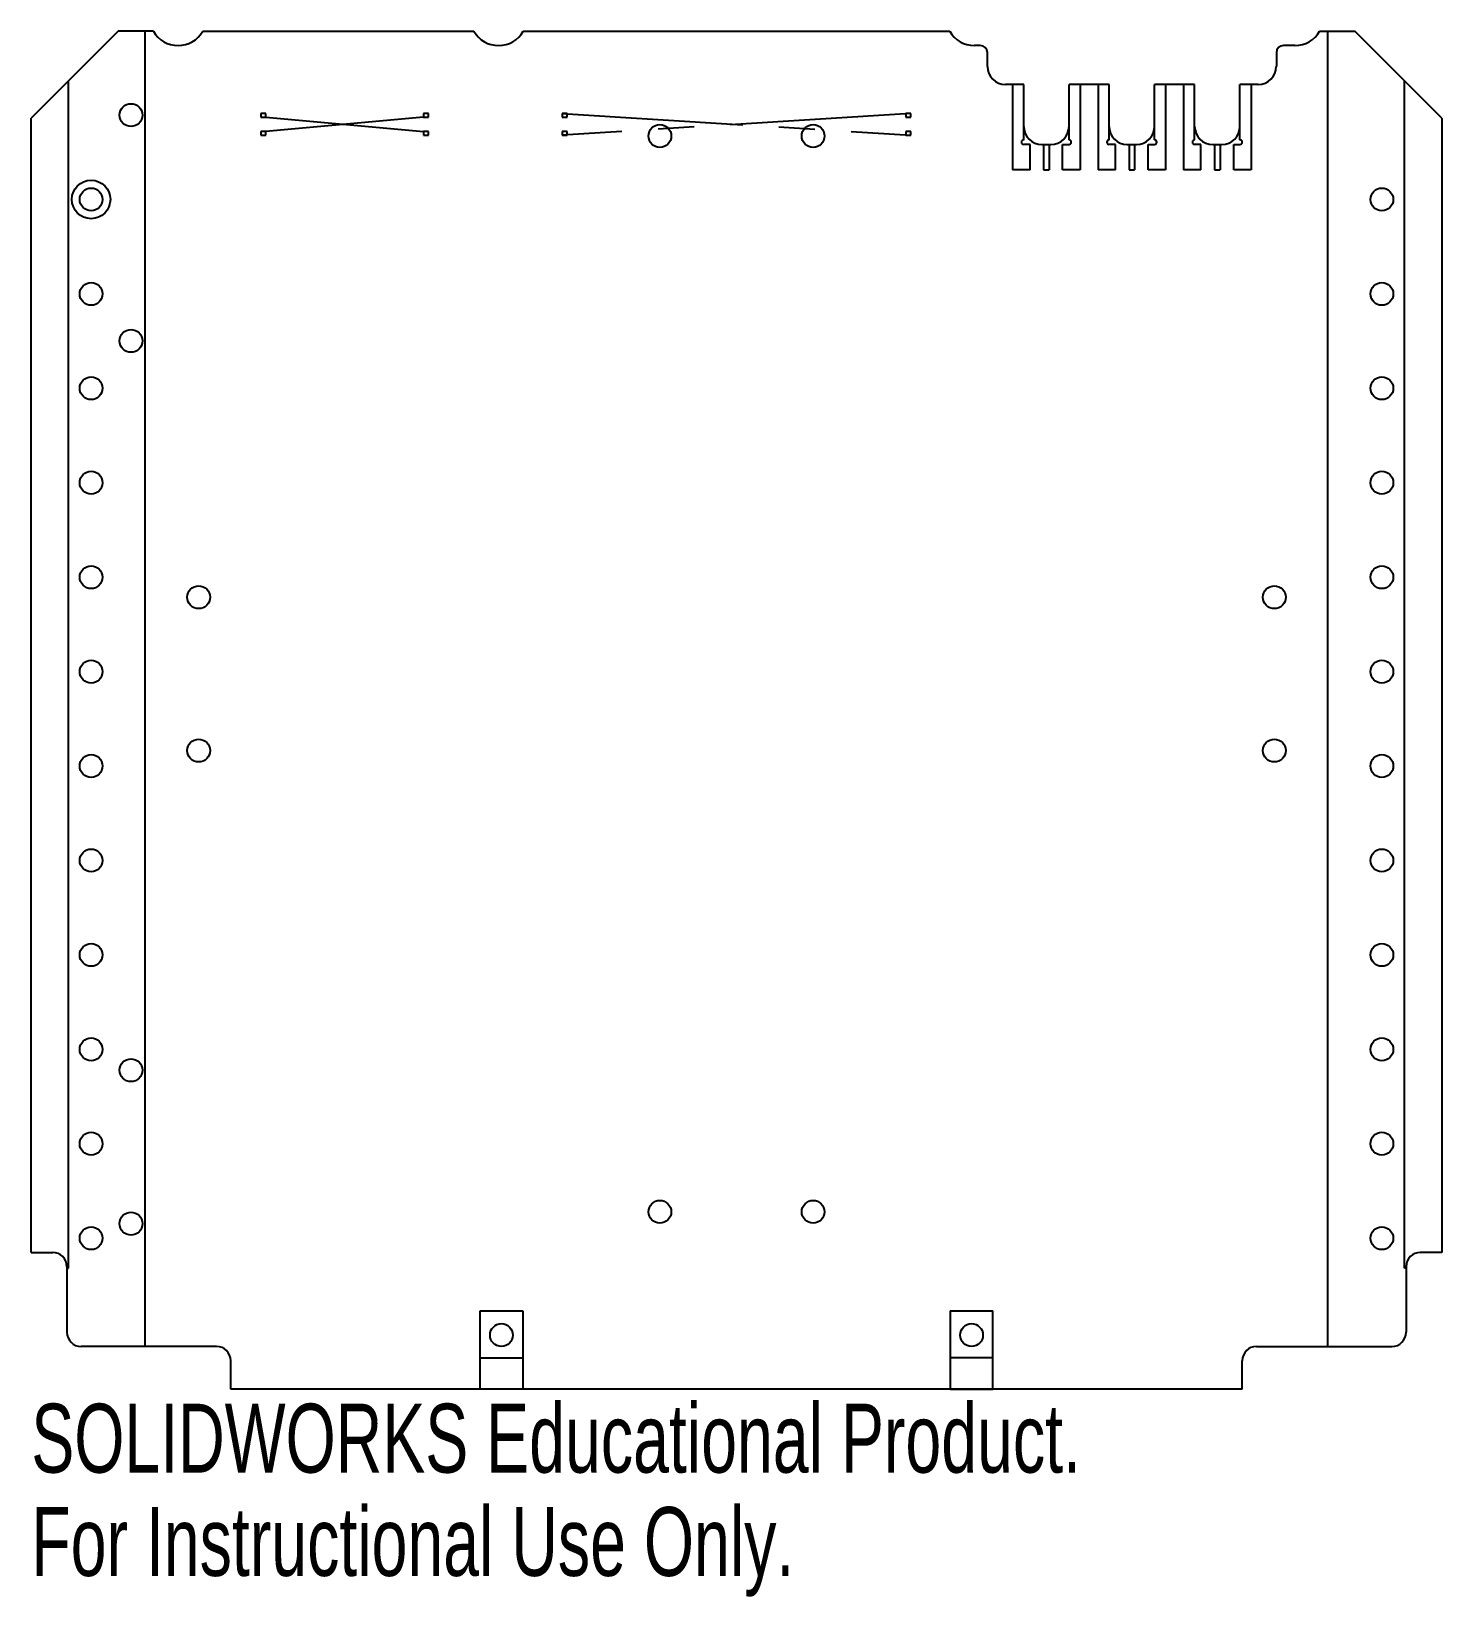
# Model space of a CAD drawing. Header units: millimetres. Extents: x -50 to 50, y -65 to 45.
import ezdxf

# ---------------------------------------------------------------- set-up
doc = ezdxf.new("R2010")
doc.units = ezdxf.units.MM
doc.linetypes.add('CENTERX2', pattern=[20.32, 12.7, -2.54, 2.54, -2.54])
doc.styles.add('SLDTEXTSTYLE0', font='TXT', dxfattribs={"width": 0.7})

msp = doc.modelspace()

# ---------------------------------------------------------------- linework, layer by layer
at = {"color": 7, "linetype": 'Continuous', "lineweight": 25}
for p, q in [((-43.4, 45.3), (-49.5, 39.2)), ((-40.93, 45.3), (-43.4, 45.3)), ((-41.5, -47), (-41.5, 45.3)), ((-37.47, 45.3), (-18.43, 45.3)), ((-14.97, 45.3), (14.97, 45.3)), ((40.93, 45.3), (43.4, 45.3)), ((41.5, -47), (41.5, 45.3)), ((49.5, 39.2), (43.4, 45.3)), ((17.11, 44.3), (16.7, 44.3)), ((39.2, 44.3), (38.4, 44.3)), ((17.61, 42.83), (17.61, 43.8)), ((37.9, 43.8), (37.9, 42.83)), ((-46.9, -41.5), (-46.9, 41.8)), ((46.9, -41.5), (46.9, 41.8)), ((20.16, 41.56), (18.88, 41.56)), ((19.38, 41.56), (19.38, 35.57)), ((20.16, 37.68), (20.16, 41.56)), ((26.16, 41.56), (23.34, 41.56)), ((23.34, 37.68), (23.34, 41.56)), ((24.12, 41.56), (24.12, 35.57)), ((25.38, 41.56), (25.38, 35.57)), ((26.16, 37.68), (26.16, 41.56)), ((32.16, 41.56), (29.34, 41.56)), ((29.34, 37.68), (29.34, 41.56)), ((30.12, 41.56), (30.12, 35.57)), ((31.38, 41.56), (31.38, 35.57)), ((32.16, 37.68), (32.16, 41.56)), ((36.62, 41.56), (35.34, 41.56)), ((35.34, 37.68), (35.34, 41.56)), ((36.12, 41.56), (36.12, 35.57)), ((-49.5, -40.4), (-49.5, 39.2)), ((49.5, 39.2), (49.5, -40.4)), ((20.61, 37.36), (20.16, 37.36)), ((20.61, 35.57), (20.61, 37.36)), ((21.43, 37.36), (22.07, 37.36)), ((21.56, 37.36), (21.56, 35.57)), ((21.94, 37.36), (21.94, 35.57)), ((22.89, 37.36), (23.34, 37.36)), ((22.89, 35.57), (22.89, 37.36)), ((26.61, 37.36), (26.16, 37.36)), ((26.61, 35.57), (26.61, 37.36)), ((27.43, 37.36), (28.07, 37.36)), ((27.56, 37.36), (27.56, 35.57)), ((27.94, 37.36), (27.94, 35.57)), ((28.89, 35.57), (28.89, 37.36)), ((28.89, 37.36), (29.34, 37.36)), ((32.6, 37.36), (32.16, 37.36)), ((32.6, 35.57), (32.6, 37.36)), ((33.43, 37.36), (34.07, 37.36)), ((33.56, 37.36), (33.56, 35.57)), ((33.94, 37.36), (33.94, 35.57)), ((34.9, 35.57), (34.9, 37.36)), ((34.9, 37.36), (35.34, 37.36)), ((20.61, 35.57), (19.38, 35.57)), ((21.56, 35.57), (21.94, 35.57)), ((24.12, 35.57), (22.89, 35.57)), ((26.61, 35.57), (25.38, 35.57)), ((27.56, 35.57), (27.94, 35.57)), ((30.12, 35.57), (28.89, 35.57)), ((32.6, 35.57), (31.38, 35.57)), ((33.56, 35.57), (33.94, 35.57)), ((36.12, 35.57), (34.9, 35.57)), ((-49.5, -40.4), (-48, -40.4)), ((49.5, -40.4), (48, -40.4)), ((-47, -41.4), (-47, -46)), ((-47, -41.5), (-46.9, -41.5)), ((47, -41.5), (46.9, -41.5)), ((47, -41.4), (47, -46)), ((-36.5, -47), (-46, -47)), ((36.5, -47), (46, -47)), ((-35.5, -50), (-35.5, -48)), ((-18, -47.8), (-15, -47.8)), ((-18, -50), (-18, -47.8)), ((-15, -47.8), (-15, -50)), ((18, -47.8), (15, -47.8)), ((15, -47.8), (15, -50)), ((18, -50), (18, -47.8)), ((35.5, -50), (35.5, -48)), ((35.5, -50), (-35.5, -50))]:
    msp.add_line(p, q, dxfattribs=at)
at = {"color": 7, "linetype": 'Continuous'}
for p, q in [((-33.39, 39.53), (-33.39, 39.28)), ((-33.04, 39.53), (-33.39, 39.53)), ((-33.39, 39.28), (-33.04, 39.28)), ((-33.04, 39.28), (-33.04, 39.53)), ((-21.96, 39.53), (-21.96, 39.28)), ((-21.61, 39.53), (-21.96, 39.53)), ((-21.96, 39.28), (-21.61, 39.28)), ((-21.61, 39.28), (-21.61, 39.53)), ((-12.24, 39.53), (-12.24, 39.28)), ((-11.89, 39.53), (-12.24, 39.53)), ((-12.24, 39.28), (-11.89, 39.28)), ((-11.89, 39.28), (-11.89, 39.53)), ((11.89, 39.53), (11.89, 39.28)), ((12.24, 39.53), (11.89, 39.53)), ((11.89, 39.28), (12.24, 39.28)), ((12.24, 39.28), (12.24, 39.53)), ((-33.39, 38.26), (-33.39, 38.01)), ((-33.04, 38.26), (-33.39, 38.26)), ((-33.39, 38.01), (-33.04, 38.01)), ((-33.04, 38.01), (-33.04, 38.26)), ((-21.96, 38.26), (-21.96, 38.01)), ((-21.61, 38.26), (-21.96, 38.26)), ((-21.96, 38.01), (-21.61, 38.01)), ((-21.61, 38.01), (-21.61, 38.26)), ((-12.24, 38.26), (-12.24, 38.01)), ((-11.89, 38.26), (-12.24, 38.26)), ((-12.24, 38.01), (-11.89, 38.01)), ((-11.89, 38.01), (-11.89, 38.26)), ((11.89, 38.26), (11.89, 38.01)), ((12.24, 38.26), (11.89, 38.26)), ((11.89, 38.01), (12.24, 38.01)), ((12.24, 38.01), (12.24, 38.26)), ((-18, -50), (-18, -44.5)), ((-18, -44.5), (-15, -44.5)), ((-15, -44.5), (-15, -50)), ((15, -44.5), (15, -50)), ((15, -44.5), (18, -44.5)), ((18, -50), (18, -44.5)), ((-15, -50), (-18, -50)), ((15, -50), (18, -50))]:
    msp.add_line(p, q, dxfattribs=at)
at = {"color": 7, "linetype": 'CENTERX2'}
for p, q in [((-21.96, 39.28), (-33.04, 38.26)), ((-33.04, 39.28), (-21.96, 38.26)), ((-12.24, 39.53), (12.24, 38.01)), ((12.24, 39.53), (-12.24, 38.01))]:
    msp.add_line(p, q, dxfattribs=at)
at = {"color": 7, "linetype": 'Continuous', "lineweight": 25}
for centre in [(-42.5, 39.42), (-5.38, 37.95), (5.38, 37.95), (-45.3, 33.5), (45.3, 33.5), (-45.3, 26.87), (45.3, 26.87), (-42.5, 23.57), (-45.3, 20.25), (45.3, 20.25), (-45.3, 13.62), (45.3, 13.62), (-45.3, 6.99), (45.3, 6.99), (-37.75, 5.58), (37.75, 5.58), (-45.3, 0.36), (45.3, 0.36), (-37.75, -5.18), (37.75, -5.18), (-45.3, -6.26), (45.3, -6.26), (-45.3, -12.89), (45.3, -12.89), (-45.3, -19.52), (45.3, -19.52), (-45.3, -26.15), (45.3, -26.15), (-42.5, -27.61), (-45.3, -32.77), (45.3, -32.77), (-5.38, -37.55), (5.38, -37.55), (-42.5, -38.38), (-45.3, -39.4), (45.3, -39.4), (-16.5, -46.2), (16.5, -46.2)]:
    msp.add_circle(centre, 0.8, dxfattribs=at)
at = {"color": 7, "linetype": 'Continuous'}
msp.add_circle((-45.3, 33.5), 1.35, dxfattribs=at)
at = {"color": 7, "linetype": 'Continuous', "lineweight": 25}
for centre, radius, start, end in [((-39.2, 46.3), 2, 210, 330), ((-16.7, 46.3), 2, 210, 330), ((16.7, 46.3), 2, 210, 270), ((39.2, 46.3), 2, 270, 330), ((17.11, 43.8), 0.5, 0, 90), ((38.4, 43.8), 0.5, 90, 180), ((18.88, 42.83), 1.27, 180, 270), ((36.62, 42.83), 1.27, 270, 0), ((21.43, 38.63), 1.27, 180, 270), ((22.07, 38.63), 1.27, 270, 0), ((27.43, 38.63), 1.27, 180, 270), ((28.07, 38.63), 1.27, 270, 0), ((33.43, 38.63), 1.27, 180, 270), ((34.07, 38.63), 1.27, 270, 0), ((20.16, 37.52), 0.16, 90, 270), ((23.34, 37.52), 0.16, 270, 90), ((26.16, 37.52), 0.16, 90, 270), ((29.34, 37.52), 0.16, 270, 90), ((32.16, 37.52), 0.16, 90, 270), ((35.34, 37.52), 0.16, 270, 90), ((-48, -41.4), 1, 0, 90), ((48, -41.4), 1, 90, 180), ((-46, -46), 1, 180, 270), ((46, -46), 1, 270, 0), ((-36.5, -48), 1, 0, 90), ((36.5, -48), 1, 90, 180)]:
    msp.add_arc(centre, radius, start, end, dxfattribs=at)

# ---------------------------------------------------------------- texts
at = {"color": 7, "linetype": 'Continuous', "char_height": 4.8336, "attachment_point": 1, "style": 'SLDTEXTSTYLE0'}
for s, insert in [('SOLIDWORKS Educational Product.', (-49.5, -51.02)), ('For Instructional Use Only.', (-49.5, -58.27))]:
    msp.add_mtext(s, dxfattribs=dict(at, insert=insert))

doc.saveas('drawing.dxf')
